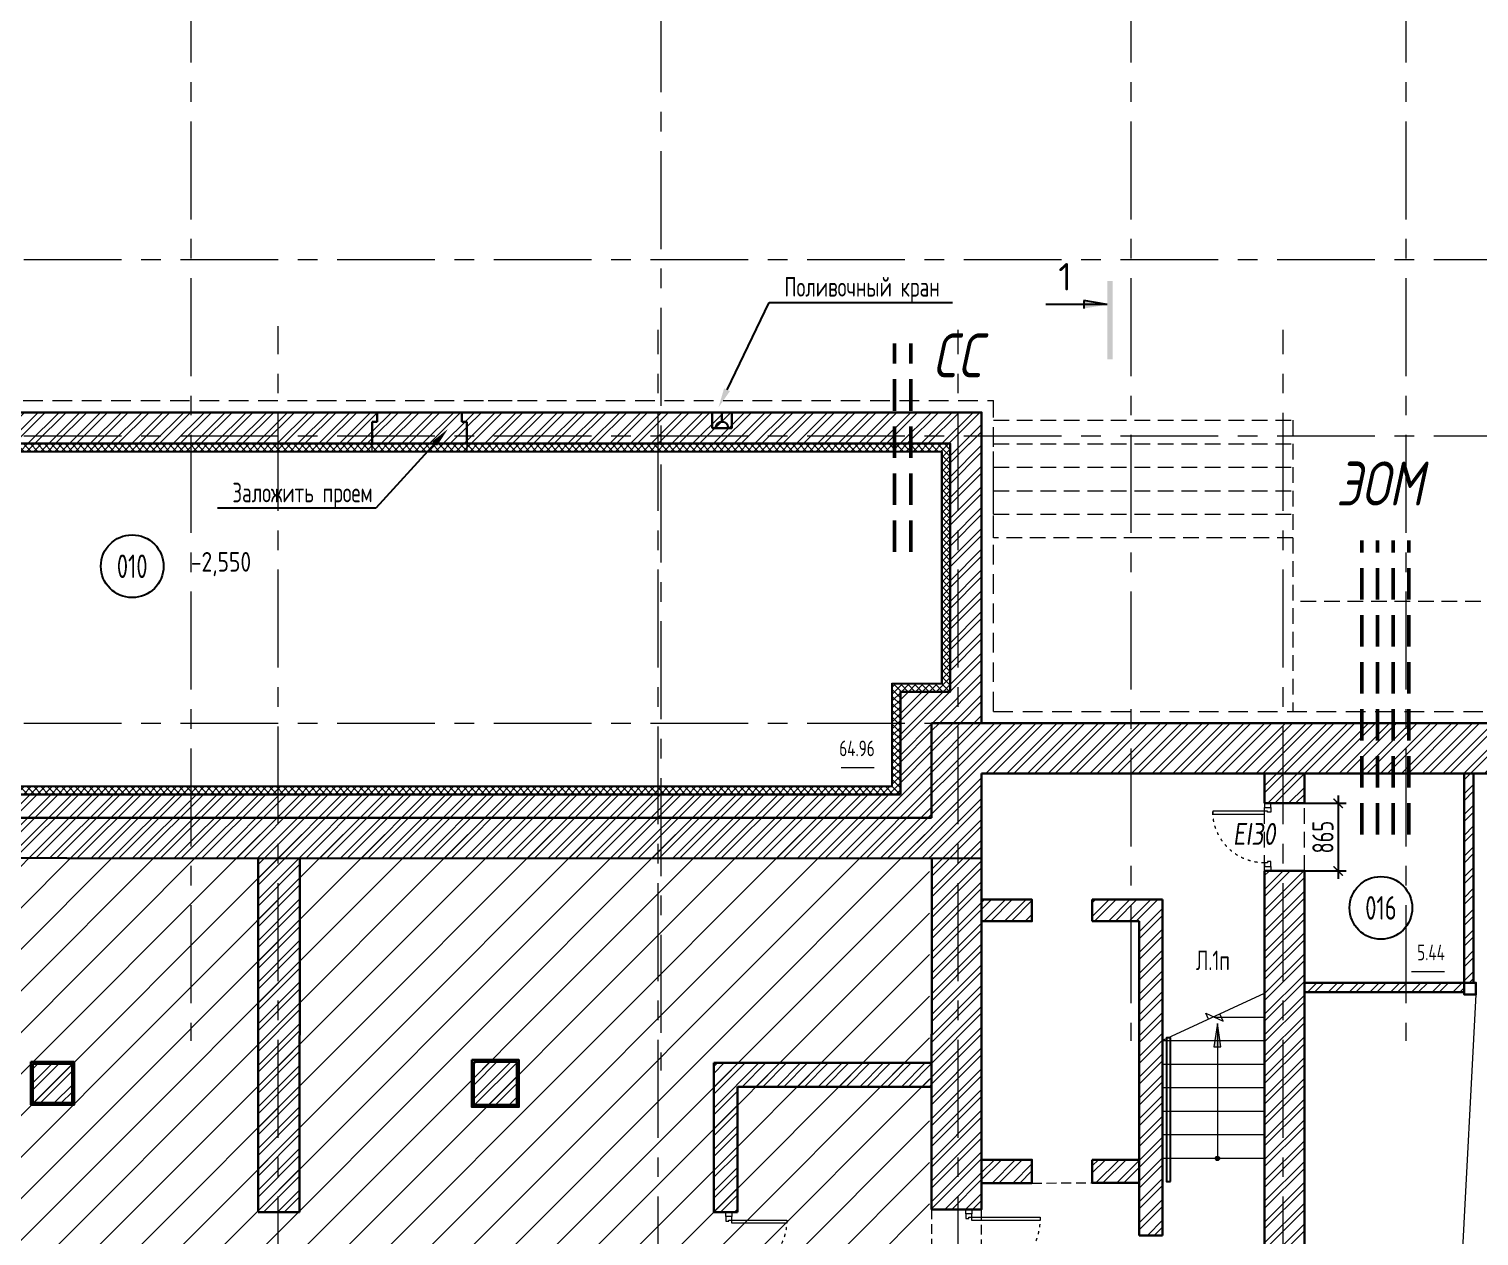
# Model space of a CAD drawing. Header units: millimetres. Extents: x -8689834 to 9419935, y 0 to 233063.
# Drawn here: x -307238 to -288728, y 76142 to 91542 of the extents above; entities that cross this region are included whole.
import ezdxf
from ezdxf import colors
from ezdxf.entities.mleader import LeaderData, LeaderLine
from ezdxf.enums import TextEntityAlignment as Align
from ezdxf.math import Vec2, Vec3

# ---------------------------------------------------------------- set-up
doc = ezdxf.new("R2010")
doc.units = ezdxf.units.MM
doc.header["$MEASUREMENT"] = 0
for name, pattern in [('ACAD_ISO03W100', [30, 12, -18]), ('ADSK_Штриховая_ш2 п1', [3, 2, -1]), ('CENTER', [2, 1.25, -0.25, 0.25, -0.25]), ('HIDDEN', [6, 4, -2]), ('TRATTEGGIATA', [0.75, 0.5, -0.25])]:
    doc.linetypes.add(name, pattern=pattern)
doc.layers.get('0').update_dxf_attribs({"color": 250, "lineweight": 9})
for name, color, linetype, lineweight in [('!!!_АР_перегородки блоки', 7, 'Continuous', 5), ('1 этаж тонкие линии!', 250, 'Continuous', 0), ('АР_Выноски АПР', 7, 'Continuous', 5), ('АР_Двери', 175, 'Continuous', 18), ('АР_Лестницы', 250, 'Continuous', 15), ('АР_Лестницы ограждение', 94, 'Continuous', 25), ('АР_Маркер экспликации', 239, 'Continuous', 13), ('АР_МосжилНии_Стены', 127, 'Continuous', 30), ('АР_Номер помещения', 1, 'Continuous', 25), ('АР_Оси', 195, 'Continuous', 9), ('АР_Отметки', 250, 'Continuous', 15), ('АР_Перегородки кирпич', 244, 'Continuous', 30), ('АР_Перегородки_кирпич_Штрих', 244, 'Continuous', 5), ('АР_Помещения_площадь', 19, 'Continuous', 9), ('АР_Разрезы', 175, 'Continuous', 9), ('АР_Сети', 250, 'Continuous', 30), ('АР_тонкая линия', 250, 'Continuous', 0), ('АР_Утеплитель', 154, 'Continuous', 9), ('АР_Штриховка кирпич', 250, 'Continuous', 9), ('Подвал', 250, 'Continuous', 30)]:
    doc.layers.add(name, color=color, linetype=linetype, lineweight=lineweight)
doc.layers.add('АР_Кровля дорожки', color=245, linetype='Continuous')
doc.layers.add('АР_Таблицы', color=250, linetype='Continuous')
doc.layers.add('АР_ПБ_Двери', color=7, linetype='Continuous', lineweight=15, true_color=0xdb0000)
doc.styles.add('ISOCPEUR', font='isocpeur.ttf', dxfattribs={"width": 0.7})
doc.styles.add('METRO-STYLE', font='isocpeur.ttf', dxfattribs={"width": 0.9, "oblique": 15})
doc.styles.get("Standard").update_dxf_attribs({"font": 'isocpeur.ttf', "width": 0.7})
doc.styles.add('Архитект', font='isocpeur.ttf', dxfattribs={"width": 0.8, "oblique": 8})
doc.styles.add('М2', font='isocpeui.ttf', dxfattribs={"width": 0.8})
doc.dimstyles.new('R_100', dxfattribs={"dimtxt": 270, "dimasz": 120, "dimexe": 100, "dimexo": 0, "dimgap": 60, "dimtad": 1, "dimdec": 0, "dimrnd": 5, "dimzin": 0, "dimdsep": 46, "dimtxsty": 'ISOCPEUR', "dimblk": 'ARCHTICK', "dimcen": 0, "dimdle": 100, "dimclrd": 256, "dimclre": 256, "dimclrt": 256, "dimadec": 0, "dimazin": 0, "dimtfac": 2, "dimtdec": 0, "dimtofl": 0, "dimtmove": 1, "dimatfit": 3, "dimfxl": 1, "dimtvp": 3, "dimtolj": 1, "dimtzin": 0, "dimarcsym": 0})

# ---------------------------------------------------------------- blocks, each defined once
blk = doc.blocks.new('*U251')
blk.add_lwpolyline([(-100, 80), (-100, 780), (-140, 780), (-140, 80)], close=True)
for points in [[(-900, 0), (-900, 80), (-845, 80), (-845, 0), (-900, 0)], [(-845, 80), (-845, 0), (-785, 0), (-785, 40), (-800, 40), (-800, 80), (-845, 80)], [(-55, 80), (-55, 0), (-115, 0), (-115, 40), (-100, 40), (-100, 80), (-55, 80)], [(0, 0), (0, 80), (-55, 80), (-55, 0), (0, 0)]]:
    blk.add_lwpolyline(points)
at = {"linetype": 'ACAD_ISO03W100', "ltscale": 3}
blk.add_arc((-100, 80), 700, 90, 180, dxfattribs=at)
blk = doc.blocks.new('*U253')
blk.add_lwpolyline([(-100, 80), (-100, 950), (-140, 950), (-140, 80)], close=True)
for points in [[(-1070, 0), (-1070, 80), (-1015, 80), (-1015, 0), (-1070, 0)], [(-1015, 80), (-1015, 0), (-955, 0), (-955, 40), (-970, 40), (-970, 80), (-1015, 80)], [(-55, 80), (-55, 0), (-115, 0), (-115, 40), (-100, 40), (-100, 80), (-55, 80)], [(0, 0), (0, 80), (-55, 80), (-55, 0), (0, 0)]]:
    blk.add_lwpolyline(points)
at = {"linetype": 'ACAD_ISO03W100', "ltscale": 3}
blk.add_arc((-100, 80), 870, 90, 180, dxfattribs=at)
blk = doc.blocks.new('*U243')
for points in [[(-55, -80), (-55, 0), (-115, 0), (-115, -40), (-100, -40), (-100, -80), (-55, -80)], [(0, 0), (0, -80), (-55, -80), (-55, 0), (0, 0)], [(-860, 0), (-860, -80), (-805, -80), (-805, 0), (-860, 0)], [(-805, -80), (-805, 0), (-745, 0), (-745, -40), (-760, -40), (-760, -80), (-805, -80)]]:
    blk.add_lwpolyline(points)
blk.add_lwpolyline([(-100, -80), (-100, -740), (-140, -740), (-140, -80)], close=True)
at = {"linetype": 'ACAD_ISO03W100', "ltscale": 3}
blk.add_arc((-100, -80), 660, 180, 270, dxfattribs=at)
blk = doc.blocks.new('*U244')
h = blk.add_hatch(color=256)
h.dxf.hatch_style = 1
edge = h.paths.add_edge_path()
edge.add_arc((0, 0), 27.6, 359.64, 719.64)
h = blk.add_hatch(color=256)
h.dxf.hatch_style = 1
h.paths.add_polyline_path([(1422, -44), (1422, 44), (1722, 0)])
blk.add_line((1722, 0), (0, 0))
blk.add_lwpolyline([(1422, 44), (1422, -44), (1722, 0), (1422, 44)])
blk.add_circle((0, 0), 27.6)
blk = doc.blocks.new('*U264')
at = {"layer": 'АР_Номер помещения', "color": 7}
blk.add_circle((-16592, 1554), 400, dxfattribs=at)
at = {"layer": 'АР_Помещения_площадь', "color": 7}
blk.add_line((-7118, -1017), (-7540, -1017), dxfattribs=at)
at = {"color": 7, "style": 'ISOCPEUR', "width": 0.7, "flags": 1}
blk.add_attdef('КАТЕГОРИЯ', (-499, -2092), '', height=250, dxfattribs=at)
at = {"layer": 'АР_Номер помещения', "color": 7, "style": 'ISOCPEUR', "width": 0.7}
blk.add_attdef('НОМЕР_ПОМЕЩЕНИЯ', text='', height=300, dxfattribs=at).set_placement((-16592, 1554), align=Align.MIDDLE_CENTER)
at = {"layer": 'АР_Помещения_площадь', "color": 7, "lineweight": 30, "width": 0.7, "flags": 104}
blk.add_attdef('ИМЯ_ПОМЕЩЕНИЯ', text='', height=100, dxfattribs=at).set_placement((158, 1217), align=Align.MIDDLE_CENTER)
at = {"layer": 'АР_Помещения_площадь', "color": 7, "style": 'ISOCPEUR', "width": 0.7}
blk.add_attdef('ПЛОЩАДЬ_ПОМЕЩЕНИЯ', text='', height=200, dxfattribs=at).set_placement((-7113, -770), align=Align.MIDDLE_RIGHT)
blk = doc.blocks.new('_DotSmall')
at = {"color": 0, "linetype": 'ByBlock', "const_width": 0.5}
blk.add_lwpolyline([(-0.0625, 0, 1), (0.0625, 0, 1)], format="xyb", close=True, dxfattribs=at)
blk = doc.blocks.new('*U828')
at = {"layer": 'АР_Номер помещения', "color": 7}
blk.add_circle((-16030, -1925), 400, dxfattribs=at)
at = {"layer": 'АР_Помещения_площадь', "color": 7}
blk.add_line((-15218, -2741), (-15641, -2741), dxfattribs=at)
at = {"color": 7, "style": 'ISOCPEUR', "width": 0.7, "flags": 1}
blk.add_attdef('КАТЕГОРИЯ', (-499, -2092), '', height=250, dxfattribs=at)
at = {"layer": 'АР_Номер помещения', "color": 7, "style": 'ISOCPEUR', "width": 0.7}
blk.add_attdef('НОМЕР_ПОМЕЩЕНИЯ', text='', height=300, dxfattribs=at).set_placement((-16030, -1925), align=Align.MIDDLE_CENTER)
at = {"layer": 'АР_Помещения_площадь', "color": 7, "lineweight": 30, "width": 0.7, "flags": 104}
blk.add_attdef('ИМЯ_ПОМЕЩЕНИЯ', text='', height=100, dxfattribs=at).set_placement((158, 1217), align=Align.MIDDLE_CENTER)
at = {"layer": 'АР_Помещения_площадь', "color": 7, "style": 'ISOCPEUR', "width": 0.7}
blk.add_attdef('ПЛОЩАДЬ_ПОМЕЩЕНИЯ', text='', height=200, dxfattribs=at).set_placement((-15213, -2494), align=Align.MIDDLE_RIGHT)
blk = doc.blocks.new('_ArchTick')
at = {"color": 0, "linetype": 'ByBlock', "const_width": 0.15}
blk.add_lwpolyline([(-0.5, -0.5), (0.5, 0.5)], dxfattribs=at)
blk = doc.blocks.new('*D2109')
at = {"layer": 'АР_Кровля дорожки', "lineweight": -2, "ltscale": 500, "transparency": 16777216}
for p, q in [((-290957, 81663), (-290425, 81663)), ((-290525, 81763), (-290525, 80699)), ((-290957, 80799), (-290425, 80799))]:
    blk.add_line(p, q, dxfattribs=at)
at = {"layer": 'АР_Кровля дорожки', "lineweight": -2, "ltscale": 500, "transparency": 16777216, "xscale": 120, "yscale": 120, "zscale": 120}
for p, rotation in [((-290525, 81663), 90), ((-290525, 80799), 270)]:
    blk.add_blockref('_ArchTick', p, dxfattribs=dict(at, rotation=rotation))
at = {"layer": 'АР_Кровля дорожки', "ltscale": 500, "transparency": 16777216, "insert": (-290720, 81231), "char_height": 270, "attachment_point": 5, "rotation": 90, "style": 'ISOCPEUR'}
blk.add_mtext('\\A1;865', dxfattribs=at)

msp = doc.modelspace()

# ---------------------------------------------------------------- hatches: boundary and pattern name
at = {"layer": '!!!_АР_перегородки блоки', "lineweight": 5, "ltscale": 100, "true_color": 0x636466}
h = msp.add_hatch(dxfattribs=at)
h.set_pattern_fill('ANSI31', color=251, scale=3000, angle=180, style=0)
h.paths.add_polyline_path([(-327484.708, 61936.604), (-327484.708, 62094), (-326484.708, 62094), (-326484.708, 61936.604), (-326484.708, 61850.244), (-326197.463, 61850.244), (-326197.463, 71514.553), (-325612.063, 71514.553), (-295741.642, 71514.553), (-295741.641, 71680), (-295741.641, 81263.107), (-329468.316, 81263.107), (-329468.316, 61850.244), (-327484.708, 61850.244)])
at = {"layer": '1 этаж тонкие линии!', "ltscale": 100, "transparency": 33554559}
h = msp.add_hatch(dxfattribs=at)
h.set_pattern_fill('ANSI37', scale=500, style=0)
h.paths.add_polyline_path([(-301646.943, 86252.638), (-301647.007, 86252.726), (-301643.692, 86252.548), (-301646.696, 86152.637), (-311160.39, 86152.637), (-311160.335, 86252.635), (-312452.717, 86252.637), (-312452.717, 81775.682), (-296113.817, 81775.682), (-296113.817, 83086), (-295478.344, 83086), (-295478.264, 86252.636)])
h.paths.add_polyline_path([(-301646.696, 86152.637), (-301647.007, 86252.637), (-302857.041, 86252.894), (-312231.549, 86252.577), (-312231.549, 86152.577), (-312352.717, 86152.637), (-312352.717, 81875.682), (-296213.817, 81875.682), (-296213.817, 83186), (-295478.348, 83186), (-295578.348, 83186), (-295578.348, 86152.637)])
at = {"layer": 'АР_Перегородки_кирпич_Штрих', "ltscale": 100}
h = msp.add_hatch(dxfattribs=at)
h.set_pattern_fill('ANSI32', color=256, scale=500)
h.paths.add_polyline_path([(-302857.009, 86252.637), (-301644.991, 86252.637), (-301644.991, 86650.682), (-302857.009, 86650.682)])
h = msp.add_hatch(dxfattribs=at)
h.set_pattern_fill('ANSI32', color=256, scale=500)
h.paths.add_polyline_path([(-288796.812, 82043.245), (-288916.812, 82043.245), (-288916.812, 79373.245), (-288796.812, 79373.245)])
h.paths.add_polyline_path([(-288916.812, 79373.245), (-289662.071, 79373.245), (-289662.071, 79253.245), (-288916.812, 79253.245)])
h.paths.add_polyline_path([(-289662.071, 79373.245), (-290956.812, 79373.245), (-290956.812, 79253.245), (-289662.071, 79253.245)])
at = {"layer": 'АР_Разрезы', "ltscale": 100}
h = msp.add_hatch(color=5, dxfattribs=at)
h.dxf.hatch_style = 1
h.paths.add_polyline_path([(-293473.315, 87325.867), (-293403.315, 87325.867), (-293403.315, 88325.867), (-293473.315, 88325.867)])
h.paths.add_polyline_path([(-293773.765, 87975.589), (-293473.315, 88025.867), (-293773.765, 88025.867)])
h.paths.add_polyline_path([(-293773.765, 88025.867), (-293473.315, 88025.867), (-293773.765, 88076.145)])
h = msp.add_hatch(color=5, dxfattribs=at)
h.dxf.hatch_style = 1
h.paths.add_polyline_path([(-293473.315, 87325.867), (-293403.315, 87325.867), (-293403.315, 88325.867), (-293473.315, 88325.867)])
h.paths.add_polyline_path([(-293773.765, 87975.589), (-293473.315, 88025.867), (-293773.765, 88025.867)])
h.paths.add_polyline_path([(-293773.765, 88025.867), (-293473.315, 88025.867), (-293773.765, 88076.145)])
at = {"layer": 'АР_Штриховка кирпич', "ltscale": 100}
h = msp.add_hatch(dxfattribs=at)
h.set_pattern_fill('ANSI32', color=256, scale=500)
h.paths.add_polyline_path([(-302856.858, 86650.682), (-302856.858, 86167.637), (-302856.858, 86650.682), (-311160.421, 86650.682), (-311160.421, 86252.637), (-302856.858, 86252.637), (-302856.858, 86650.682)])
h = msp.add_hatch(dxfattribs=at)
h.set_pattern_fill('ANSI32', color=256, scale=500)
h.paths.add_polyline_path([(-301650.082, 86650.704), (-295078.357, 86650.68), (-295075.301, 86246.738), (-301646.858, 86258.559)])
h = msp.add_hatch(dxfattribs=at)
h.set_pattern_fill('ANSI32', color=256, scale=500)
h.paths.add_polyline_path([(-329468.316, 82685.682), (-329972.026, 82685.682), (-329971.609, 84865.189), (-329569.454, 84865.112), (-329569.454, 83085.5), (-329065.818, 83085.5), (-329065.818, 81775.682), (-296113.817, 81775.661), (-296113.817, 83086), (-295478.348, 83086), (-295478.348, 86252.637), (-295076.831, 86252.633), (-295076.831, 82685.682), (-295715.317, 82685.682), (-295715.317, 81707.5), (-295705.291, 80957.162), (-329468.316, 80969.003)])
h = msp.add_hatch(dxfattribs=at)
h.set_pattern_fill('ANSI32', color=256, scale=500)
h.paths.add_polyline_path([(-295717.039, 82685.704), (-285220.005, 82685.661), (-285216.947, 82043.246), (-295713.595, 82043.246)])
h = msp.add_hatch(dxfattribs=at)
h.set_pattern_fill('ANSI32', color=256, scale=500)
h.paths.add_polyline_path([(-295715.706, 76720.357), (-295715.539, 82061.522), (-295076.641, 82061.478), (-295076.809, 76480.313), (-295715.319, 76480.313), (-295715.319, 76720.313)])
h = msp.add_hatch(dxfattribs=at)
h.set_pattern_fill('ANSI32', color=256, scale=500)
h.paths.add_polyline_path([(-291466.827, 82043.247), (-290956.869, 82043.231), (-290956.755, 81662.979), (-291466.827, 81662.96)])
h = msp.add_hatch(dxfattribs=at)
h.set_pattern_fill('ANSI32', color=256, scale=500)
h.paths.add_polyline_path([(-304056.821, 80960.136), (-304314.808, 80960.136), (-304314.814, 76443.946), (-304056.827, 76443.946)])
h.paths.add_polyline_path([(-303783.89, 80960.043), (-304056.821, 80960.043), (-304056.827, 76443.946), (-303783.896, 76443.946)])
h.paths.add_polyline_path([(-306662.17, 78362.81), (-307213.387, 78362.81), (-307213.387, 77814.03), (-306662.17, 77814.03)])
h.paths.add_polyline_path([(-301009.734, 78375.334), (-301560.951, 78375.334), (-301560.951, 77826.554), (-301009.734, 77826.554)])
h = msp.add_hatch(dxfattribs=at)
h.set_pattern_fill('ANSI32', color=256, scale=500)
h.paths.add_polyline_path([(-294434.469, 80434.611), (-295076.856, 80434.611), (-295076.856, 80158.52), (-294434.469, 80158.52)])
h.paths.add_polyline_path([(-293665.335, 80434.595), (-293665.361, 80159.355), (-293060.355, 80159.371), (-293060.355, 76148.619), (-292766.827, 76148.619), (-292766.827, 80434.538)])
h.paths.add_polyline_path([(-294434.378, 77113.898), (-295076.859, 77113.898), (-295076.859, 76817.573), (-294434.56, 76817.573)])
h.paths.add_polyline_path([(-293065.355, 77114.736), (-293665.543, 77114.736), (-293665.543, 76818.411), (-293065.355, 76818.411)])
h.paths.add_polyline_path([(-291226.827, 80800.932), (-291468.086, 80797.609), (-291468.086, 75011.071), (-291226.827, 75011.071)])
h.paths.add_polyline_path([(-290956.812, 80799.27), (-291226.827, 80799.27), (-291226.827, 75011.071), (-290955.979, 75011.071), (-290957.645, 75524.546), (-290956.812, 75524.546)])
h = msp.add_hatch(dxfattribs=at)
h.set_pattern_fill('ANSI32', color=256, scale=500)
h.paths.add_polyline_path([(-295714.717, 78349.119), (-298495.148, 78349.078), (-298495.148, 76444.22), (-298193.309, 76444.22), (-298193.262, 78046.738), (-295714.717, 78046.778)])

# ---------------------------------------------------------------- linework, layer by layer
at = {"linetype": 'TRATTEGGIATA', "ltscale": 500}
for p, q in [((-309187.609, 86800.682), (-301070.993, 86801.34)), ((-301375.823, 86800.779), (-294926.963, 86800.682)), ((-294926.963, 82835.778), (-294926.963, 86800.682)), ((-294926.963, 82835.778), (-284427.145, 82835.682))]:
    msp.add_line(p, q, dxfattribs=at)
at = {"layer": '1 этаж тонкие линии!', "color": 7, "ltscale": 100, "transparency": 33554559, "elevation": -1.378}
msp.add_lwpolyline([(-302856.994, 86152.637), (-311160.569, 86152.637)], dxfattribs=at)
at = {"layer": 'АР_Лестницы', "color": 18, "ltscale": 100, "true_color": 0x000000}
for p, q in [((-292109.929, 78935.682), (-291468.086, 78935.682)), ((-292768.012, 78635.682), (-291468.086, 78635.682)), ((-292768.012, 78335.682), (-291468.086, 78335.682)), ((-292768.012, 78035.682), (-291468.086, 78035.682)), ((-292768.012, 77735.682), (-291468.086, 77735.682)), ((-292768.012, 77435.682), (-291468.086, 77435.682)), ((-292768.012, 77135.682), (-291468.086, 77135.682))]:
    msp.add_line(p, q, dxfattribs=at)
at = {"layer": 'АР_Лестницы', "ltscale": 100}
msp.add_lwpolyline([(-291468.086, 79235.682), (-292766.827, 78635.682)], dxfattribs=at)
at = {"layer": 'АР_Лестницы', "color": 18, "ltscale": 100, "true_color": 0x000000}
msp.add_lwpolyline([(-292179.387, 78907.072), (-292215.859, 78985.548), (-291994.801, 78883.32), (-292037.084, 78974.299)], dxfattribs=at)
at = {"layer": 'АР_Лестницы ограждение', "color": 18, "ltscale": 100, "true_color": 0x000000}
msp.add_lwpolyline([(-292666.771, 76836.761), (-292666.771, 78669.735), (-292716.771, 78669.735), (-292716.771, 76836.761), (-292666.771, 76836.761)], dxfattribs=at)
at = {"layer": 'АР_МосжилНии_Стены', "ltscale": 100}
for p, q in [((-301478.539, 86650.682), (-311160.603, 86650.682)), ((-302792.041, 86531.769), (-302792.041, 86650.682)), ((-302857.041, 86531.769), (-302792.041, 86531.769)), ((-302856.858, 86531.769), (-302791.858, 86531.769)), ((-302856.858, 86531.769), (-302856.858, 86252.637)), ((-301712.041, 86531.769), (-301647.041, 86531.769)), ((-301711.858, 86531.769), (-301646.858, 86531.769)), ((-301646.858, 86531.769), (-301646.858, 86252.637)), ((-301545.09, 86252.637), (-311160.421, 86252.637)), ((-295076.863, 82685.682), (-295715.317, 82685.682)), ((-295715.317, 82685.682), (-295715.317, 81475.682)), ((-285218.818, 82043.242), (-295076.855, 82043.249)), ((-290956.812, 81662.964), (-290956.812, 82043.246)), ((-291466.827, 81662.964), (-290956.812, 81662.964)), ((-329468.316, 81475.682), (-295715.317, 81475.682)), ((-304314.769, 80960.182), (-304314.814, 76443.946)), ((-303783.896, 76443.946), (-303782.312, 80959.995)), ((-291468.086, 75011.071), (-291466.827, 80795.947)), ((-291466.827, 80799.27), (-291064.133, 80799.27)), ((-291466.827, 80799.27), (-290955.553, 80799.27)), ((-290955.553, 80799.27), (-290956.812, 75011.071)), ((-293665.361, 80159.371), (-293665.335, 80434.611)), ((-293665.335, 80434.611), (-292766.827, 80434.611)), ((-292766.827, 80434.538), (-292766.827, 76148.619)), ((-293065.355, 80159.371), (-293665.361, 80159.371)), ((-293065.355, 76148.619), (-293065.355, 80159.371)), ((-298495.148, 78349.078), (-298495.149, 76444.22)), ((-295715.272, 78349.077), (-298495.102, 78349.078)), ((-298193.309, 76444.22), (-298193.308, 78046.738)), ((-298193.262, 78046.738), (-295715.272, 78046.736)), ((-293665.543, 76818.411), (-293665.543, 77114.736)), ((-293665.361, 77114.736), (-293060.355, 77114.736)), ((-293665.361, 76818.411), (-293665.361, 77114.736)), ((-293060.355, 76818.411), (-293665.361, 76818.411)), ((-304314.814, 76443.946), (-303783.896, 76443.946)), ((-298495.149, 76444.22), (-298193.309, 76444.22)), ((-292766.827, 76148.619), (-293065.355, 76148.619))]:
    msp.add_line(p, q, dxfattribs=at)
for points in [[(-302791.858, 86531.769), (-302791.858, 86650.682), (-311160.421, 86650.682)], [(-302792.041, 86650.682), (-302800.129, 86650.682)], [(-302791.858, 86650.682), (-302799.947, 86650.682)], [(-284577.01, 67151.956), (-284576.827, 82685.682), (-295076.863, 82685.682), (-295076.827, 86650.682), (-301711.858, 86650.682), (-301711.858, 86531.769)], [(-296113.817, 81775.682), (-296113.817, 83086), (-295478.348, 83086), (-295478.348, 86252.637), (-301646.858, 86252.637)], [(-295713.749, 80957.165), (-295715.319, 76480.313), (-295076.859, 76480.313), (-295076.855, 82043.249)], [(-291466.827, 81662.964), (-291466.827, 82043.247)], [(-296113.817, 81775.682), (-329065.818, 81775.682)], [(-295079.398, 80956.943), (-330109.369, 80969.228)], [(-288916.812, 79373.245), (-288766.812, 79373.245), (-288766.812, 79222.108), (-288916.812, 79222.108), (-288916.812, 79373.245)]]:
    msp.add_lwpolyline(points, dxfattribs=at)
for points in [[(-298518.291, 86451.128), (-298267.968, 86451.128), (-298267.968, 86650.682), (-298518.291, 86650.682)], [(-295076.856, 80434.611), (-294434.469, 80434.611), (-294434.469, 80158.52), (-295076.856, 80158.52)], [(-307213.387, 78362.81), (-306662.17, 78362.81), (-306662.17, 77814.03), (-307213.387, 77814.03)], [(-307188.387, 78337.81), (-306687.17, 78337.81), (-306687.17, 77839.03), (-307188.387, 77839.03)], [(-301585.951, 78387.81), (-300984.734, 78387.81), (-300984.734, 77789.03), (-301585.951, 77789.03)], [(-301560.951, 78362.81), (-301009.734, 78362.81), (-301009.734, 77814.03), (-301560.951, 77814.03)], [(-295076.859, 77113.898), (-294434.469, 77113.898), (-294434.469, 76817.573), (-295076.859, 76817.573)]]:
    msp.add_lwpolyline(points, close=True, dxfattribs=at)
at = {"layer": 'АР_Оси', "linetype": 'CENTER', "ltscale": 1000}
for p, q in [((-305172.071, 134363.151), (-305172.071, 78630.803)), ((-293172.071, 134363.151), (-293172.071, 78630.803)), ((-289662.071, 134363.151), (-289662.071, 78630.803)), ((-299172.071, 133984.949), (-299172.071, 78252.6)), ((-359305.765, 88600.682), (-276127.363, 88600.682)), ((-304057.01, 53394.411), (-304057.011, 87751.889)), ((-299207.01, 53394.411), (-299207.01, 87701.889)), ((-295377.01, 53394.411), (-295377.01, 87701.889)), ((-291227.01, 53394.411), (-291227.01, 87701.889)), ((-359305.765, 86350.682), (-276127.363, 86350.682)), ((-359305.765, 82685.682), (-275708.6, 82685.682))]:
    msp.add_line(p, q, dxfattribs=at)
at = {"layer": 'АР_Перегородки кирпич', "linetype": 'Continuous', "ltscale": 100}
for p, q in [((-288916.812, 82043.245), (-288916.812, 79222.108)), ((-288796.812, 79373.245), (-288796.812, 82043.245)), ((-288916.812, 79373.245), (-290956.812, 79373.245)), ((-288916.812, 79253.245), (-290956.812, 79253.245))]:
    msp.add_line(p, q, dxfattribs=at)
at = {"layer": 'АР_Разрезы', "color": 5, "lineweight": 25, "ltscale": 100}
for p, q in [((-293473.315, 88025.867), (-293773.765, 88076.145)), ((-293773.765, 88076.145), (-293773.765, 87975.589)), ((-293473.315, 88025.867), (-293773.765, 88076.145)), ((-293773.765, 88076.145), (-293773.765, 87975.589))]:
    msp.add_line(p, q, dxfattribs=at)
msp.add_lwpolyline([(-293473.315, 88025.867), (-294257.065, 88025.867)], dxfattribs=at)
msp.add_lwpolyline([(-293473.315, 88025.867), (-294257.065, 88025.867)], dxfattribs=at)
at = {"layer": 'АР_Сети', "color": 251, "linetype": 'HIDDEN', "lineweight": 50, "ltscale": 100}
for p, q in [((-296188.782, 84872.403), (-296188.782, 87528.802)), ((-295980.537, 84872.403), (-295980.537, 87528.802)), ((-290223.302, 81264.711), (-290223.302, 85014.037)), ((-290023.302, 81264.711), (-290023.302, 85014.037)), ((-289823.302, 81264.711), (-289823.302, 85014.037)), ((-289623.302, 81264.711), (-289623.302, 85014.037))]:
    msp.add_line(p, q, dxfattribs=at)
at = {"layer": 'АР_тонкая линия', "color": 18, "ltscale": 500, "true_color": 0x000000}
for p, q in [((-295588.348, 86142.637), (-312342.717, 86142.637)), ((-302857.009, 86141.423), (-302856.858, 86252.637)), ((-301646.696, 86152.637), (-301646.73, 86252.637)), ((-295588.348, 83196), (-295588.348, 86142.637)), ((-296223.817, 81885.682), (-296223.817, 83196)), ((-296223.817, 83196), (-295588.348, 83196)), ((-312342.717, 81885.682), (-296223.817, 81885.682))]:
    msp.add_line(p, q, dxfattribs=at)
at = {"layer": 'АР_тонкая линия', "linetype": 'ADSK_Штриховая_ш2 п1', "ltscale": 100}
for p, q in [((-294926.958, 86250.682), (-291106.009, 86250.682)), ((-294926.961, 85950.682), (-291106.009, 85950.682)), ((-294926.963, 85650.682), (-291106.009, 85650.682)), ((-294926.963, 85350.682), (-291106.009, 85350.682)), ((-291106.009, 85050.682), (-291106.007, 82835.743)), ((-286306.224, 84235.941), (-291106.007, 84235.941)), ((-291466.827, 80799.27), (-291466.827, 81662.964)), ((-290956.812, 80799.27), (-290956.812, 81662.964))]:
    msp.add_line(p, q, dxfattribs=at)
msp.add_lwpolyline([(-294926.963, 86550.684), (-291106.009, 86550.682), (-291106.009, 85050.682), (-293060.947, 85050.682), (-294926.963, 85050.684)], close=True, dxfattribs=at)
at = {"layer": 'АР_тонкая линия', "color": 18, "ltscale": 500, "true_color": 0x000000}
msp.add_lwpolyline([(-312231.448, 86152.637), (-312352.717, 86152.637), (-312352.717, 81875.682), (-296213.817, 81875.682), (-296213.817, 83186), (-295578.348, 83186), (-295578.348, 86152.637), (-301646.858, 86152.637)], dxfattribs=at)
at = {"layer": 'АР_тонкая линия', "color": 18, "ltscale": 500, "true_color": 0x000000, "elevation": -1.378}
msp.add_lwpolyline([(-301627.615, 86152.637), (-311160.39, 86152.637)], dxfattribs=at)
at = {"layer": 'АР_Утеплитель', "ltscale": 0.25}
for p, q in [((-301481.45, 86650.682), (-301321.45, 86650.683)), ((-301481.268, 86650.682), (-301321.268, 86650.683))]:
    msp.add_line(p, q, dxfattribs=at)
at = {"layer": 'Подвал', "ltscale": 100}
msp.add_line((-298393.129, 86531.858), (-298393.129, 86650.682), dxfattribs=at)
at = {"layer": 'Подвал', "lineweight": 13, "ltscale": 500}
msp.add_line((-288766.812, 79222.108), (-289006.303, 74724.033), dxfattribs=at)
at = {"layer": 'Подвал', "linetype": 'TRATTEGGIATA', "lineweight": 13, "ltscale": 250}
for p, q in [((-294434.651, 76817.573), (-293665.543, 76818.411)), ((-295715.319, 76480.313), (-295715.319, 75410.308)), ((-295076.859, 75409.286), (-295076.859, 76480.313))]:
    msp.add_line(p, q, dxfattribs=at)
at = {"layer": 'Подвал', "ltscale": 100}
msp.add_arc((-298393.129, 86451.128), 80.73, 0, 180, dxfattribs=at)

# ---------------------------------------------------------------- block references
at = {"layer": 'АР_Двери', "xscale": -1, "rotation": 270}
for name, p in [('*U243', (-291386.827, 81662.964)), ('*U253', (-295280.799, 76480.308)), ('*U251', (-298344.229, 76444.22))]:
    msp.add_blockref(name, p, dxfattribs=at)
at = {"layer": 'АР_Лестницы', "ltscale": 75, "rotation": 90}
msp.add_blockref('*U244', (-292067.511, 77131.954), dxfattribs=at)
at = {"layer": 'АР_Маркер экспликации', "color": 7}
ref = msp.add_blockref('*U264', (-289328.929, 83133.507), dxfattribs=at)
ref.add_attrib('НОМЕР_ПОМЕЩЕНИЯ', '010', dxfattribs={"layer": 'АР_Номер помещения', "color": 7, "height": 300, "style": 'ISOCPEUR', "width": 0.7}).set_placement((-305920.892, 84687.195), align=Align.MIDDLE_CENTER)
ref.add_attrib('ПЛОЩАДЬ_ПОМЕЩЕНИЯ', '64.96', dxfattribs={"layer": 'АР_Помещения_площадь', "color": 7, "height": 200, "style": 'ISOCPEUR', "width": 0.7}).set_placement((-296441.828, 82363.141), align=Align.MIDDLE_RIGHT)
ref = msp.add_blockref('*U828', (-273949.716, 82253.415), dxfattribs=at)
ref.add_attrib('НОМЕР_ПОМЕЩЕНИЯ', '016', dxfattribs={"layer": 'АР_Номер помещения', "color": 7, "height": 300, "style": 'ISOCPEUR', "width": 0.7}).set_placement((-289979.511, 80328.144), align=Align.MIDDLE_CENTER)
ref.add_attrib('ПЛОЩАДЬ_ПОМЕЩЕНИЯ', '5.44', dxfattribs={"layer": 'АР_Помещения_площадь', "color": 7, "height": 200, "style": 'ISOCPEUR', "width": 0.7}).set_placement((-289163.152, 79759.029), align=Align.MIDDLE_RIGHT)

# ---------------------------------------------------------------- texts
at = {"layer": 'АР_ПБ_Двери', "lineweight": 35, "style": 'Архитект', "oblique": 8, "width": 0.8}
msp.add_text('EI30', height=280, dxfattribs=at).set_placement((-291868.429, 81131.772))
at = {"layer": 'АР_Разрезы', "color": 5, "lineweight": 25, "ltscale": 100, "insert": (-293923.315, 88555.461), "char_height": 350, "width": 583.33333, "attachment_point": 3, "style": 'METRO-STYLE'}
msp.add_mtext('{\\Q0;\\W1;1}', dxfattribs=at)
msp.add_mtext('{\\Q0;\\W1;1}', dxfattribs=at)
at = {"layer": 'АР_Сети', "ltscale": 10, "style": 'М2', "width": 0.8}
for s, p in [('CC', (-295716.829, 87097.643)), ('ЭОМ', (-290550.114, 85462.604))]:
    msp.add_text(s, height=560, dxfattribs=at).set_placement(p)

# ---------------------------------------------------------------- dimensions: what is measured, and where the dimension line sits
at = {"layer": 'АР_Кровля дорожки', "ltscale": 500}
dim = msp.add_linear_dim(base=(-290525.183, 80799.27), p1=(-290956.812, 81662.964), p2=(-290956.812, 80799.27), angle=90, dimstyle='R_100', override={"dimpost": '\\X'}, dxfattribs=at)
dim.commit()
dim.dimension.update_dxf_attribs({"geometry": '*D2109', "text_midpoint": (-290720.183, 81231.117)})

# ---------------------------------------------------------------- leaders
at = {"layer": 'АР_Выноски АПР'}
ml = msp.add_multileader_mtext('Standard', dxfattribs=at)
ml.set_content('\\A1;Поливочный кран', color=256, style='ISOCPEUR')
ml.set_leader_properties()
ml.build(insert=Vec2(0, 0))
ml.multileader.update_dxf_attribs({"text_left_attachment_type": 6, "text_right_attachment_type": 6, "dogleg_length": 100, "arrow_head_size": 250})
ctx = ml.context
ctx.base_point, ctx.char_height, ctx.arrow_head_size, ctx.landing_gap_size, ctx.plane_origin = Vec3(-297619.5, 88052.5), 250, 250, 25, Vec3(-320363.116, 86965.28)
ctx.left_attachment, ctx.right_attachment = 6, 6
notes = []
notes.append((ctx, [(1, (1, 1, 0), (-297790, 88052.5), (1, 0), 170.5, [(1, [(-298436.272, 86714.054)], 0, [])])]))
ctx.mtext.insert, ctx.mtext.width, ctx.mtext.flow_direction = Vec3(-297594.5, 88377.5), 6210.48741, 5
at = {"layer": 'АР_Отметки'}
ml = msp.add_multileader_mtext('Standard', dxfattribs=at)
ml.set_content('{\\W0.8;-2,730}', color=256, style='ISOCPEUR')
ml.set_leader_properties(color=256, linetype='Continuous', lineweight=-1)
ml.set_arrow_properties(name='DOTSMALL')
ml.build(insert=Vec2(0, 0))
ml.multileader.update_dxf_attribs({"has_text_frame": 1, "text_left_attachment_type": 4, "text_right_attachment_type": 4, "dogleg_length": 100, "arrow_head_size": 180})
ctx = ml.context
ctx.base_point, ctx.char_height, ctx.arrow_head_size, ctx.landing_gap_size, ctx.plane_origin = Vec3(-314791.321, 121809.018, 0), 250, 180, 50, Vec3(-319449.83, 117956.711, 0)
ctx.left_attachment, ctx.right_attachment = 4, 4
notes.append((ctx, [(0, (0, 0, 0), (0, 0), (1, 0), 1, [])]))
ctx.mtext.insert, ctx.mtext.width, ctx.mtext.defined_height, ctx.mtext.line_spacing_style, ctx.mtext.flow_direction = Vec3(-314741.321, 122142.352, 0), 769.98896, 343.888, 2, 5
ml = msp.add_multileader_mtext('Standard', dxfattribs=at)
ml.set_content('{\\W0.8;-2,430}', color=256, style='ISOCPEUR')
ml.set_leader_properties(color=256, linetype='Continuous', lineweight=-1)
ml.set_arrow_properties(name='DOTSMALL')
ml.build(insert=Vec2(0, 0))
ml.multileader.update_dxf_attribs({"has_text_frame": 1, "text_left_attachment_type": 4, "text_right_attachment_type": 4, "dogleg_length": 100, "arrow_head_size": 180})
ctx = ml.context
ctx.base_point, ctx.char_height, ctx.arrow_head_size, ctx.landing_gap_size, ctx.plane_origin = Vec3(-301002.247, 120038.585), 250, 180, 50, Vec3(-299949.553, 118383.411)
ctx.left_attachment, ctx.right_attachment = 4, 4
notes.append((ctx, [(0, (0, 0, 0), (0, 0), (1, 0), 1, [])]))
ctx.mtext.insert, ctx.mtext.width, ctx.mtext.line_spacing_style, ctx.mtext.flow_direction = Vec3(-300952.247, 120371.918), 852.69703, 2, 5
ml = msp.add_multileader_mtext('Standard', dxfattribs=at)
ml.set_content('{\\W0.8;-2,430}', color=256, style='ISOCPEUR')
ml.set_leader_properties(color=256, linetype='Continuous', lineweight=-1)
ml.set_arrow_properties(name='DOTSMALL')
ml.build(insert=Vec2(0, 0))
ml.multileader.update_dxf_attribs({"has_text_frame": 1, "text_left_attachment_type": 4, "text_right_attachment_type": 4, "dogleg_length": 100, "arrow_head_size": 180})
ctx = ml.context
ctx.base_point, ctx.char_height, ctx.arrow_head_size, ctx.landing_gap_size, ctx.plane_origin = Vec3(-336711.886, 117132.656), 250, 180, 50, Vec3(-335659.193, 115477.482)
ctx.left_attachment, ctx.right_attachment = 4, 4
notes.append((ctx, [(0, (0, 0, 0), (0, 0), (1, 0), 1, [])]))
ctx.mtext.insert, ctx.mtext.width, ctx.mtext.line_spacing_style, ctx.mtext.flow_direction = Vec3(-336661.886, 117465.989), 852.69703, 2, 5
ml = msp.add_multileader_mtext('Standard', dxfattribs=at)
ml.set_content('{\\W0.8;-2,730}', color=256, style='ISOCPEUR')
ml.set_leader_properties(color=256, linetype='Continuous', lineweight=-1)
ml.set_arrow_properties(name='DOTSMALL')
ml.build(insert=Vec2(0, 0))
ml.multileader.update_dxf_attribs({"has_text_frame": 1, "text_left_attachment_type": 4, "text_right_attachment_type": 4, "dogleg_length": 100, "arrow_head_size": 180})
ctx = ml.context
ctx.base_point, ctx.char_height, ctx.arrow_head_size, ctx.landing_gap_size, ctx.plane_origin = Vec3(-346371.356, 101933.6), 250, 180, 50, Vec3(-346327.75, 100655.48)
ctx.left_attachment, ctx.right_attachment = 4, 4
notes.append((ctx, [(0, (0, 0, 0), (0, 0), (1, 0), 1, [])]))
ctx.mtext.insert, ctx.mtext.width, ctx.mtext.defined_height, ctx.mtext.line_spacing_style, ctx.mtext.flow_direction = Vec3(-346321.356, 102266.933), 769.98896, 343.888, 2, 5
ml = msp.add_multileader_mtext('Standard', dxfattribs=at)
ml.set_content('{\\W0.8;-2,730}', color=256, style='ISOCPEUR')
ml.set_leader_properties(color=256, linetype='Continuous', lineweight=-1)
ml.set_arrow_properties(name='DOTSMALL')
ml.build(insert=Vec2(0, 0))
ml.multileader.update_dxf_attribs({"has_text_frame": 1, "text_left_attachment_type": 4, "text_right_attachment_type": 4, "dogleg_length": 100, "arrow_head_size": 180})
ctx = ml.context
ctx.base_point, ctx.char_height, ctx.arrow_head_size, ctx.landing_gap_size, ctx.plane_origin = Vec3(-343122.46, 91149.378), 250, 180, 50, Vec3(-347780.969, 87297.071)
ctx.left_attachment, ctx.right_attachment = 4, 4
notes.append((ctx, [(0, (0, 0, 0), (0, 0), (1, 0), 1, [])]))
ctx.mtext.insert, ctx.mtext.width, ctx.mtext.defined_height, ctx.mtext.line_spacing_style, ctx.mtext.flow_direction = Vec3(-343072.46, 91482.712), 769.98896, 343.888, 2, 5
ml = msp.add_multileader_mtext('Standard', dxfattribs=at)
ml.set_content('{\\W0.8;-2,430}', color=256, style='ISOCPEUR')
ml.set_leader_properties(color=256, linetype='Continuous', lineweight=-1)
ml.set_arrow_properties(name='DOTSMALL')
ml.build(insert=Vec2(0, 0))
ml.multileader.update_dxf_attribs({"has_text_frame": 1, "text_left_attachment_type": 4, "text_right_attachment_type": 4, "dogleg_length": 100, "arrow_head_size": 180})
ctx = ml.context
ctx.base_point, ctx.char_height, ctx.arrow_head_size, ctx.landing_gap_size, ctx.plane_origin = Vec3(-334177.775, 87942.722), 250, 180, 50, Vec3(-333125.082, 86287.549)
ctx.left_attachment, ctx.right_attachment = 4, 4
notes.append((ctx, [(0, (0, 0, 0), (0, 0), (1, 0), 1, [])]))
ctx.mtext.insert, ctx.mtext.width, ctx.mtext.line_spacing_style, ctx.mtext.flow_direction = Vec3(-334127.775, 88276.056), 852.69703, 2, 5
ml = msp.add_multileader_mtext('Standard', dxfattribs=at)
ml.set_content('{\\W0.8;-2,650}', color=256, style='ISOCPEUR')
ml.set_leader_properties(color=256, linetype='Continuous', lineweight=-1)
ml.set_arrow_properties(name='DOTSMALL')
ml.build(insert=Vec2(0, 0))
ml.multileader.update_dxf_attribs({"has_text_frame": 1, "text_left_attachment_type": 4, "text_right_attachment_type": 4, "dogleg_length": 100, "arrow_head_size": 180})
ctx = ml.context
ctx.base_point, ctx.char_height, ctx.arrow_head_size, ctx.landing_gap_size, ctx.plane_origin = Vec3(-313080.841, 87242.68), 250, 180, 50, Vec3(-312264.419, 85825.212)
ctx.left_attachment, ctx.right_attachment = 4, 4
notes.append((ctx, [(0, (0, 0, 0), (0, 0), (1, 0), 1, [])]))
ctx.mtext.insert, ctx.mtext.width, ctx.mtext.line_spacing_style, ctx.mtext.flow_direction = Vec3(-313030.841, 87576.013), 852.69703, 2, 5
ml = msp.add_multileader_mtext('Standard', dxfattribs=at)
ml.set_content('{\\W0.8;-2,550}', color=256, style='ISOCPEUR')
ml.set_leader_properties(color=256, linetype='Continuous', lineweight=-1)
ml.set_arrow_properties(name='DOTSMALL')
ml.build(insert=Vec2(0, 0))
ml.multileader.update_dxf_attribs({"has_text_frame": 1, "text_left_attachment_type": 4, "text_right_attachment_type": 4, "dogleg_length": 100, "arrow_head_size": 180})
ctx = ml.context
ctx.base_point, ctx.char_height, ctx.arrow_head_size, ctx.landing_gap_size, ctx.plane_origin = Vec3(-319003.637, 84661.76), 250, 180, 50, Vec3(-315900.763, 83394.195)
ctx.left_attachment, ctx.right_attachment = 4, 4
notes.append((ctx, [(0, (0, 0, 0), (0, 0), (1, 0), 1, [])]))
ctx.mtext.insert, ctx.mtext.width, ctx.mtext.line_spacing_style, ctx.mtext.flow_direction = Vec3(-318953.637, 84995.093), 852.69703, 2, 5
ml = msp.add_multileader_mtext('Standard', dxfattribs=at)
ml.set_content('{\\W0.8;-2,550}', color=256, style='ISOCPEUR')
ml.set_leader_properties(color=256, linetype='Continuous', lineweight=-1)
ml.set_arrow_properties(name='DOTSMALL')
ml.build(insert=Vec2(0, 0))
ml.multileader.update_dxf_attribs({"has_text_frame": 1, "text_left_attachment_type": 4, "text_right_attachment_type": 4, "dogleg_length": 100, "arrow_head_size": 180})
ctx = ml.context
ctx.base_point, ctx.char_height, ctx.arrow_head_size, ctx.landing_gap_size, ctx.plane_origin = Vec3(-305222.071, 84535.309), 250, 180, 50, Vec3(-309514.687, 83411.089)
ctx.left_attachment, ctx.right_attachment = 4, 4
notes.append((ctx, [(0, (0, 0, 0), (0, 0), (1, 0), 1, [])]))
ctx.mtext.insert, ctx.mtext.width, ctx.mtext.line_spacing_style, ctx.mtext.flow_direction = Vec3(-305172.071, 84868.642), 852.69703, 2, 5
ml = msp.add_multileader_mtext('Standard', dxfattribs=at)
ml.set_content('Л.1п', color=256, style='ISOCPEUR')
ml.set_leader_properties(color=256, linetype='Continuous', lineweight=-1)
ml.set_arrow_properties(name='DOTSMALL')
ml.build(insert=Vec2(0, 0))
ml.multileader.update_dxf_attribs({"has_text_frame": 1, "text_left_attachment_type": 4, "text_right_attachment_type": 4, "dogleg_length": 100, "arrow_head_size": 180})
ctx = ml.context
ctx.base_point, ctx.char_height, ctx.arrow_head_size, ctx.landing_gap_size, ctx.plane_origin = Vec3(-292391.821, 79450.718, 0), 250, 180, 50, Vec3(-305624.235, 67022.48, 0)
ctx.left_attachment, ctx.right_attachment = 4, 4
notes.append((ctx, [(0, (0, 0, 0), (0, 0), (1, 0), 1, [])]))
ctx.mtext.insert, ctx.mtext.width, ctx.mtext.line_spacing_style, ctx.mtext.flow_direction = Vec3(-292341.821, 79784.052, 0), 852.69703, 2, 5
ml = msp.add_multileader_mtext('Standard', dxfattribs=at)
ml.set_content('{\\W0.8;-2,850}', color=256, style='ISOCPEUR')
ml.set_leader_properties(color=256, linetype='Continuous', lineweight=-1)
ml.set_arrow_properties(name='DOTSMALL')
ml.build(insert=Vec2(0, 0))
ml.multileader.update_dxf_attribs({"has_text_frame": 1, "text_left_attachment_type": 4, "text_right_attachment_type": 4, "dogleg_length": 100, "arrow_head_size": 180})
ctx = ml.context
ctx.base_point, ctx.char_height, ctx.arrow_head_size, ctx.landing_gap_size, ctx.plane_origin = Vec3(-311292.285, 76246.186, 0), 250, 180, 50, Vec3(-311373.679, 74838.063, 0)
ctx.left_attachment, ctx.right_attachment = 4, 4
notes.append((ctx, [(0, (0, 0, 0), (0, 0), (1, 0), 1, [])]))
ctx.mtext.insert, ctx.mtext.width, ctx.mtext.defined_height, ctx.mtext.line_spacing_style, ctx.mtext.flow_direction = Vec3(-311242.285, 76579.52, 0), 769.98896, 343.888, 2, 5
at = {"layer": 'АР_Таблицы', "lineweight": 9}
ml = msp.add_multileader_mtext('Standard', dxfattribs=at)
ml.set_content('\\A1;Заложить проем', color=256, style='ISOCPEUR')
ml.set_leader_properties()
ml.build(insert=Vec2(0, 0))
ml.multileader.update_dxf_attribs({"text_left_attachment_type": 6, "text_right_attachment_type": 6, "dogleg_length": 100, "arrow_head_size": 250})
ctx = ml.context
ctx.base_point, ctx.char_height, ctx.arrow_head_size, ctx.landing_gap_size, ctx.plane_origin = Vec3(-304666.687, 85427.738), 250, 250, 25, Vec3(-327668.542, 84910.85)
ctx.left_attachment, ctx.right_attachment = 6, 6
notes.append((ctx, [(0, (1, 1, 0), (-302809.245, 85427.738), (-1, 0), 31.193, [(1, [(-301890.981, 86437.582)], 0, [])])]))
ctx.mtext.insert, ctx.mtext.width, ctx.mtext.flow_direction = Vec3(-304641.687, 85752.738), 6210.48741, 5
for ctx, leaders in notes:
    for number, flags, end, landing, length, lines in leaders:
        leader = LeaderData()
        leader.index, (leader.has_last_leader_line, leader.has_dogleg_vector, leader.attachment_direction) = number, flags
        leader.last_leader_point, leader.dogleg_vector, leader.dogleg_length = Vec3(end), Vec3(landing), length
        for number, points, colour, breaks in lines:
            line = LeaderLine()
            line.index, line.vertices, line.color, line.breaks = number, Vec3.list(points), colors.encode_raw_color(colour), breaks
            leader.lines.append(line)
        ctx.leaders.append(leader)

doc.saveas('drawing.dxf')
